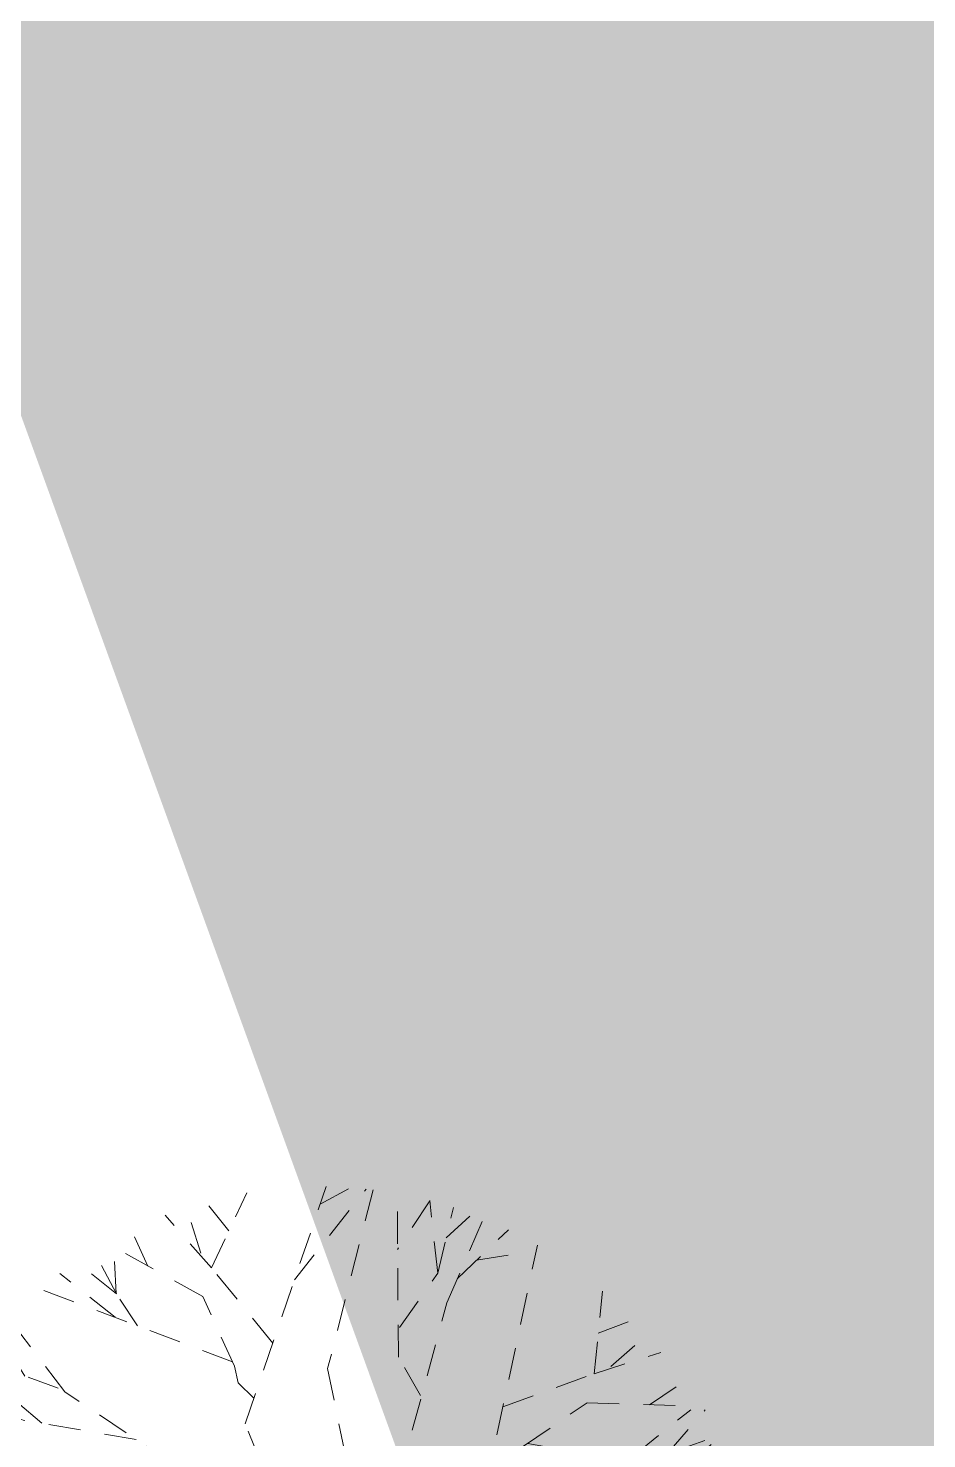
# Model space of a CAD drawing. Header units: inches. Extents: x 0 to 766, y -245 to 236.
# Drawn here: x 242.93 to 246.61, y 115.71 to 121.49 of the extents above; entities that cross this region are included whole.
import ezdxf

# ---------------------------------------------------------------- set-up
doc = ezdxf.new("R2010")
doc.units = ezdxf.units.IN
doc.header["$MEASUREMENT"] = 0
doc.linetypes.add('HIDDEN', pattern=[0.375, 0.25, -0.125])
doc.linetypes.add('HIDDEN2', pattern=[0.1875, 0.125, -0.0625])
doc.layers.add('A-JARDIN', color=251, linetype='Continuous', lineweight=9)
doc.layers.add('A-PROYECCIONES', color=251, linetype='HIDDEN', lineweight=9)

# ---------------------------------------------------------------- blocks, each defined once
blk = doc.blocks.new('pl_01')
at = {"layer": 'A-PROYECCIONES', "color": 8, "linetype": 'HIDDEN2', "ltscale": 0.3}
for p, q in [((-0.00933064142401463, 0.4339573252559603), (-0.07629614342999957, 0.5042073202916981)), ((-0.04222507114798191, 0.4684646112120845), (-0.02752374222001208, 0.5091026070779208)), ((-0.00933064142401463, 0.4339573252559603), (0.02254389391805489, 0.5092046996398949)), ((-0.00299265267597093, 0.4541108094897481), (-0.003720706704029908, 0.5097698180641146)), ((0.06034804775998737, 0.4593845606218565), (0.06560942403604031, 0.5053086824761976)), ((0.1041756627600421, 0.3033427826519528), (0.1078314014699799, 0.4978249883099579)), ((0.01086306109198176, 0.2486758250340699), (-0.1667542783139879, 0.4819985787239602)), ((0.01089812318400618, 0.4055704368297484), (0.08056959370202321, 0.4813922107800863)), ((0.1454540574241037, 0.4846818599996823), (0.1065310103520005, 0.4286619181261813)), ((0.1527459413220527, 0.3996604118517553), (0.1451653107840229, 0.4880540082599509)), ((0.1527459413220527, 0.3996604118517553), (0.1735934487300028, 0.478512994284074)), ((-0.2059609158359876, 0.3501970811817046), (-0.2261308998779441, 0.4634744505299295)), ((-0.1914431472719684, 0.4110081548039943), (-0.1926826953480258, 0.4722286299120242)), ((-0.1623333610079385, 0.3843826208817518), (-0.1797664393980085, 0.4684646112118571)), ((0.1623859541460888, 0.3650077213380882), (0.2086916340600169, 0.4640457563821201)), ((-0.1622395183500203, 0.3623223775857696), (-0.2206993693320101, 0.4597815872518822)), ((0.1753548032340291, 0.3927459610622464), (0.2379138252659914, 0.4495383001983555)), ((-0.2028342022199467, 0.3418079600521651), (-0.2842287863219894, 0.4286021063219323)), ((-0.2132600183999784, 0.3911887916819978), (-0.2686416239519644, 0.4389949228859678)), ((-0.04949736152400419, 0.3279666836160686), (-0.00933064142401463, 0.4339573252559603)), ((0.1983359420639204, 0.4136089370397258), (0.2568401362800046, 0.4215659694477836)), ((0.2404073587500193, 0.3446211773159575), (0.2735482543560011, 0.4238377867616236)), ((0.2740587171659854, 0.3652098439858946), (0.2858973294059979, 0.4202067977637398)), ((-0.3036160607219927, 0.2608269023883167), (-0.3094755550380341, 0.4051527854398955)), ((0.00126945397801137, 0.3162353201280439), (0.01089812318400618, 0.4055704368297484)), ((0.001891290491983, 0.3220050967379393), (0.094769740961965, 0.3975546238561947)), ((0.1063680747479907, 0.3376706331955575), (0.1527459413220527, 0.3996604118517553)), ((0.2361101900040126, 0.3229827103618845), (0.3085649718840386, 0.4036059284399016)), ((0.2767182799678949, 0.3027467270878788), (0.3139676277660328, 0.3993551654039038)), ((-0.3075811708320089, 0.3584975158437373), (-0.3375118225439451, 0.3819746801518704)), ((-0.1617661801079748, 0.2505444282899134), (-0.1623333610079385, 0.3843826208817518)), ((-0.3475560806639919, 0.3008327493596425), (-0.3505600769578905, 0.3699556012620633)), ((0.09918550207800081, 0.1538060539862727), (0.1623859541460888, 0.3650077213380882)), ((0.2916970119179041, 0.3415955250236493), (0.3452141391659893, 0.372259386954056)), ((0.2720508967800583, 0.2951073159838415), (0.3594844106099799, 0.3582830183402166)), ((-0.2714558724539984, 0.2315469618536099), (-0.3843991206900341, 0.3343768590241325)), ((-0.08625790250999898, 0.08274653711964675), (-0.2028342022199467, 0.3418079600521651)), ((0.2143397245861252, 0.2133445799161109), (0.2404073587500193, 0.3446211773159575)), ((0.003491771868027627, 0.2967201722162827), (0.00126945397801137, 0.3162353201280439)), ((0.3020753911499696, 0.09841413605386151), (0.3929377713300255, 0.3206139566759703)), ((-0.008186998481960472, 0.2736998463419695), (0.003491771868027627, 0.2967201722162827)), ((0.1040921324819806, 0.3027611644199624), (0.1041756627600421, 0.3033427826519528)), ((0.1288428757200109, 0.2576094398282294), (0.1040921324819806, 0.3027611644199624)), ((0.3576281822099645, 0.2342653052219248), (0.4106276279820236, 0.2972161976938423)), ((0.1082315218139911, 0.06301689170391), (0.2720508967800583, 0.2951073159838415)), ((0.3848291469359992, 0.2316841165079495), (0.4238429429519783, 0.2776938311158119)), ((-0.404823820518061, 0.1987834993558408), (-0.4127808529260051, 0.2572866623336267)), ((-2.273736754432321e-13, -4.547473508864641e-13), (0.01086306109198176, 0.2486758250340699)), ((0.3848291469359992, 0.2316841165079495), (0.4363518598919995, 0.2571990071039636)), ((-0.3839608445399563, 0.1758023605261769), (-0.446351774777952, 0.2445281857981172)), ((-0.1368298140299657, 0.195129823121988), (-0.2714558724539984, 0.2315469618536099)), ((0.3469569313859893, 0.2081687963939203), (0.3848291469359992, 0.2316841165079495)), ((0.3852509232780221, 0.2321811732238075), (0.4490453684339855, 0.2338528100219719)), ((0.3794223661019487, 0.1313044408259429), (0.4317391323180573, 0.2199940025398064)), ((-0.4321712210399937, 0.1641112153199629), (-0.4662391996079691, 0.2033982894056408)), ((-0.3562236360539828, 0.1628335114380661), (-0.4622668708320248, 0.2124144032397908)), ((0.4165541527680148, 0.1942522395836477), (0.4592102813999759, 0.2127299620681242)), ((-0.3908752953300336, 0.1531934986137458), (-0.477064104893941, 0.1759797334618725)), ((0.4124611691459563, 0.1201928513760322), (0.4753378124819392, 0.1726581158638965)), ((-0.3908752953300336, 0.1531934986137458), (-0.4871671435799385, 0.1449353447098929)), ((-0.3288855166740063, 0.1068146008019539), (-0.3908752953300336, 0.1531934986137458)), ((-0.1450219687019967, 0.09963202813196403), (-0.3562236360539828, 0.1628335114380661)), ((0.08985382941602893, 0.1412981682840382), (0.09918550207800081, 0.1538060539862727)), ((-0.4758977747159747, 0.1459016147157399), (-0.419877832842019, 0.1069785676438642)), ((0.06177631239006587, 0.119621545524069), (0.08985382941602893, 0.1412981682840382)), ((0.4299055911540108, 0.1321108689419361), (0.4834691241119913, 0.1476072823677441)), ((-0.2488243233059393, 0.1292904330121019), (-0.2939770791360843, 0.1045386585360575)), ((0.03271190059803075, 0.071955662687742), (0.06177631239006587, 0.119621545524069)), ((0.2967356407859825, 0.096143349977865), (0.3794223661019487, 0.1313044408259429)), ((0.3227063385780298, 0.0509720318636937), (0.4124611691459563, 0.1201928513760322)), ((0.4124611691459563, 0.1201928513760322), (0.4990480365780172, 0.07656014035796943)), ((0.4550347987380405, 0.09873897602369652), (0.4896864580140914, 0.1246364559181075)), ((-0.294558697367961, 0.1046232200517352), (-0.4963018497840039, 0.1084150821779986)), ((-0.2939770791360843, 0.1045386585360575), (-0.294558697367961, 0.1046232200517352)), ((-0.1325130517619755, 0.09030138670800625), (-0.1450219687019967, 0.09963202813196403)), ((-0.3847291168499396, 0.05461333324205953), (-0.4992841900800613, 0.0931094477816714)), ((-0.1108364290020063, 0.06222283844363119), (-0.1325130517619755, 0.09030138670800625)), ((-2.273736754432321e-13, -4.547473508864641e-13), (-0.08625790250999898, 0.08274653711964675)), ((-2.273736754432321e-13, -4.547473508864641e-13), (0.2293019567280226, 0.08570000275176426)), ((0.2293019567280226, 0.08570000275176426), (0.5038618555619792, -0.01638121562996275)), ((0.2587809261960956, 0.07474000528782199), (0.2774164280940568, 0.09260104744794262)), ((0.2774164280940568, 0.09260104744794262), (0.2967356407859825, 0.096143349977865)), ((-0.433970731349973, 0.04354814950170294), (-0.5022129059999543, 0.07481116070994176)), ((-2.273736754432321e-13, -4.547473508864641e-13), (0.03271190059803075, 0.071955662687742)), ((-0.3936586066920427, 0.05396571577807663), (-0.5067647905319745, 0.02473630590566245)), ((-0.2846536563779978, 0.05523929470814437), (-0.4065934249260295, 7.012418404883647e-05)), ((-0.1006529537519896, 0.05639015631595612), (-0.3847291168499396, 0.05461333324205953)), ((-0.06317157740403445, 0.03315945788995123), (-0.1108364290020063, 0.06222283844363119)), ((-2.273736754432321e-13, -4.547473508864641e-13), (0.1082315218139911, 0.06301689170391)), ((-2.273736754432321e-13, -4.547473508864641e-13), (-0.06317157740403445, 0.03315945788995123)), ((-0.3864945963059654, 0.009163580867834753), (-0.5068483208100361, 0.02260164324616198)), ((-0.1457252730180016, 0.02767327173000922), (-0.1959073765740413, 0.01057843940361636)), ((-2.273736754432321e-13, -4.547473508864641e-13), (-0.1457252730180016, 0.02767327173000922)), ((0.3958757683919885, 0.02376694218605735), (0.4998297149820132, -0.06286014352804159)), ((-0.4429167209999605, 0.01546341380981175), (-0.5069256636599562, -0.01227070096206262)), ((-0.4065934249260295, 7.012418404883647e-05), (-0.5064781063679789, -0.02275632894634327)), ((-0.1959073765740413, 0.01057843940361636), (-0.2625861944160306, -0.0288767264762555)), ((-2.273736754432321e-13, -4.547473508864641e-13), (-0.1211869648080324, -0.02853435545989669)), ((-2.273736754432321e-13, -4.547473508864641e-13), (-0.02437434136800221, -0.06272402011200029)), ((-2.273736754432321e-13, -4.547473508864641e-13), (0.07150810539599206, -0.0239267840759112)), ((-2.273736754432321e-13, -4.547473508864641e-13), (0.002329566641947167, -0.111590263979906)), ((-2.273736754432321e-13, -4.547473508864641e-13), (0.1443908510460119, -0.1925424469802692)), ((0.2912154237720301, -0.01241198056823123), (0.166597530137949, -0.03440313091800817)), ((0.4986695722320178, -0.07104198581987475), (0.2912154237720301, -0.01241198056823123)), ((0.4837124962800203, -0.008890302798135963), (0.5018705349839934, -0.04520638020585466)), ((-0.4029366549779638, -0.03154866413410673), (-0.4711107679199813, -0.03752984453399222)), ((-0.3197322481859146, -0.03526421464835039), (-0.4029366549779638, -0.03154866413410673)), ((-0.2625861944160306, -0.0288767264762555), (-0.3193032531780204, -0.07610742687597849)), ((-0.1211869648080324, -0.02853435545989669), (-0.2417159997719978, -0.1241476491061348)), ((-0.1211869648080324, -0.02853435545989669), (-0.185162907851975, -0.1738976639401244)), ((0.07150810539599206, -0.0239267840759112), (0.119173988231978, -0.05299119586834422)), ((-0.4711107679199813, -0.03752984453399222), (-0.5039732292659664, -0.05289322825797171)), ((-0.2731048220159664, -0.0376360620482501), (-0.3197322481859146, -0.03526421464835039)), ((0.166597530137949, -0.03440313091800817), (0.119173988231978, -0.05299119586834422)), ((-0.02437434136800221, -0.06272402011200029), (-0.05343875315998048, -0.1103899029480999)), ((0.119173988231978, -0.05299119586834422), (0.1408506109920609, -0.08106974413226453)), ((-0.4457103447419968, -0.09188227456183995), (-0.5021304069599637, -0.06730581054603135)), ((-0.3193032531780204, -0.07610742687597849), (-0.3684314314979815, -0.1091926356300519)), ((0.1408506109920609, -0.08106974413226453), (0.1533595279320252, -0.09040038555622232)), ((-0.4457103447419968, -0.09188227456183995), (-0.4966823766060315, -0.09850488499796484)), ((-0.4110669353700018, -0.08778413474988156), (-0.4457103447419968, -0.09188227456183995)), ((-0.3684314314979815, -0.1091926356300519), (-0.4110669353700018, -0.08778413474988156)), ((0.1533595279320252, -0.09040038555622232), (0.3645601640459972, -0.1536008376240261)), ((0.2571618825359678, -0.1200587904359054), (0.3023136071280419, -0.09530701596008839)), ((0.3023136071280419, -0.09530701596008839), (0.3028952253600323, -0.09539157747599347)), ((0.3028952253600323, -0.09539157747599347), (0.4936701304080202, -0.09897719200239408)), ((0.337223075903978, -0.09758295822598484), (0.3992128545600053, -0.1439618560382314)), ((0.4842353339460033, -0.1366699721397708), (0.4282143608339766, -0.09774692506789506)), ((-0.3684314314979815, -0.1091926356300519), (-0.4145318950500041, -0.121334431842115)), ((-0.05343875315998048, -0.1103899029480999), (-0.08151627018605723, -0.1320654944702255)), ((0.002329566641947167, -0.111590263979906), (-0.04420814182196864, -0.2724747355978252)), ((0.002329566641947167, -0.111590263979906), (0.1214158996440347, -0.3695059814938304)), ((0.002329566641947167, -0.111590263979906), (0.04610252602799392, -0.3666989516580088)), ((-0.4145318950500041, -0.121334431842115), (-0.491456062422003, -0.1211209655759831)), ((-0.445843374443939, -0.1215582104880468), (-0.4828596624540751, -0.1509288999659475)), ((-0.2417159997719978, -0.1241476491061348), (-0.3543509078460261, -0.155573595918213)), ((-0.2417159997719978, -0.1241476491061348), (-0.2653406311139292, -0.1670564310479676)), ((-0.0908479428480291, -0.1445744114100762), (-0.1540483949160034, -0.3557760787621191)), ((-0.08151627018605723, -0.1320654944702255), (-0.0908479428480291, -0.1445744114100762)), ((0.3992128545600053, -0.1439618560382314), (0.4843054581299953, -0.1366637847122547)), ((0.3992128545600053, -0.1439618560382314), (0.475494560658035, -0.1641287463660319)), ((-0.3543509078460261, -0.155573595918213), (-0.4300520269499657, -0.2644166418660916)), ((0.3645601640459972, -0.1536008376240261), (0.4617141272639174, -0.19902584028614)), ((0.4405087802700223, -0.1548795727439938), (0.4673003435100327, -0.1857754632237629)), ((-0.2653406311139292, -0.1670564310479676), (-0.2831975483219935, -0.2234692746001201)), ((-0.185162907851975, -0.1738976639401244), (-0.241538626836018, -0.3146193701820721)), ((-0.185162907851975, -0.1738976639401244), (-0.185162907851975, -0.1738976639401244)), ((0.392298403769928, -0.1665707179504352), (0.4479584435820243, -0.227881942002341)), ((0.1443908510460119, -0.1925424469802692), (0.4291651622700101, -0.2611527735964501)), ((0.413161379747919, -0.1895518567803265), (0.4211184121560905, -0.2480550197581124)), ((0.1749660265080024, -0.1999085800141529), (0.1804532439060154, -0.2251316302563282)), ((-0.3977835586919696, -0.2180212442460743), (-0.3968337884939501, -0.3112998150600106)), ((-0.2831975483219935, -0.2234692746001201), (-0.3130797318480063, -0.2959611810483693)), ((-0.2061836632439622, -0.2263691158561869), (-0.2530173370139437, -0.2694068025482466)), ((0.1804532439060154, -0.2251316302563282), (0.19450386165596, -0.2388563767976848)), ((0.2412705049559918, -0.215883487872361), (0.2770823069820949, -0.3234230489877064)), ((0.1976656373640253, -0.2437227889201949), (0.1733861698920123, -0.3609590809503516)), ((0.19450386165596, -0.2388563767976848), (0.243469104372025, -0.3141955313642484)), ((-0.1205053164899823, -0.2483777972518055), (-0.09575457325195202, -0.2935295218442207)), ((-0.3971782219859961, -0.277445302758224), (-0.4109421555720019, -0.2927499059160255)), ((-0.2530173370139437, -0.2694068025482466), (-0.2725634220659572, -0.3087475010099752)), ((-0.04420814182196864, -0.2724747355978252), (-0.05619628357197826, -0.3649747217223194)), ((0.07946410656597891, -0.278646695028101), (0.1801180915559826, -0.366859824786161)), ((-0.3130797318480063, -0.2959611810483693), (-0.3412933722899538, -0.3704908137840448)), ((-0.09583913476797079, -0.2941111400757563), (-0.09955881023404345, -0.4920820238878605)), ((-0.09575457325195202, -0.2935295218442207), (-0.09583913476797079, -0.2941111400757563)), ((-0.2725634220659572, -0.3087475010099752), (-0.2929644034200578, -0.3293567924404215)), ((-0.2725634220659572, -0.3087475010099752), (-0.2819641876740206, -0.416765556557948)), ((-0.2929644034200578, -0.3293567924404215), (-0.3164291928719649, -0.3916301615463453)), ((-0.241538626836018, -0.3146193701820721), (-0.2792004698339383, -0.4185939415322082)), ((-0.09803051551796216, -0.3284389906200431), (-0.1444094133300382, -0.3904287692760136)), ((0.243469104372025, -0.3141955313642484), (0.2373518005559845, -0.4169831477761363)), ((0.2770823069820949, -0.3234230489877064), (0.3732782500979397, -0.3355710326279677)), ((0.2770823069820949, -0.3234230489877064), (0.2999520721081126, -0.4020559777259223)), ((0.3243810690900091, -0.3293959794841612), (0.3386688715800119, -0.3702278480936911)), ((0.2849001222598986, -0.3430506018419237), (0.3206851120979763, -0.385813979226441)), ((-0.334111830857978, -0.351521190774065), (-0.3504373596359756, -0.3619851627599928)), ((-0.1540483949160034, -0.3557760787621191), (-0.2027362346099721, -0.4599084295259672)), ((0.1635275346120011, -0.3523193689859454), (0.2005386664320667, -0.4658597040240693)), ((-0.3099127999500411, -0.3743373315239751), (-0.306112687920006, -0.3996263809979155)), ((-0.05619628357197826, -0.3649747217223194), (-0.06592704534000404, -0.497562022620059)), ((-0.05619628357197826, -0.3649747217223194), (-0.02599338502795945, -0.5010929815321106)), ((0.04610252602799392, -0.3666989516580088), (0.02335754070003304, -0.501078544200027)), ((0.1214158996440347, -0.3695059814938304), (0.1335453210000423, -0.4878745728483409)), ((0.1256986310580146, -0.3773691712437994), (0.1979739775259759, -0.4668940357380507)), ((0.1801180915559826, -0.366859824786161), (0.2321522985600382, -0.435169029906092)), ((-0.2655994718519423, -0.3810445034757777), (-0.2607990589619931, -0.4301293697997153)), ((-0.1670172440040005, -0.3835143184860499), (-0.2345128023420102, -0.4447873867322869)), ((-0.1444094133300382, -0.3904287692760136), (-0.1665026562420167, -0.473998234319879)), ((-0.1444094133300382, -0.3904287692760136), (-0.1364400060660387, -0.4833412506002333)), ((0.2391275923919807, -0.3871494324359901), (0.2641990506479033, -0.4262952269161815)), ((-0.1899983828340055, -0.4043772944644388), (-0.248502577049976, -0.4123343268722692)), ((0.03960572662805362, -0.4050836924939176), (0.08300331538202954, -0.4945858697524272)), ((0.1518528892140125, -0.4097655130142357), (0.151629110567967, -0.4779612819540944)), ((0.1811225173679532, -0.4062974596199638), (0.2316387420358978, -0.4520194588260438)), ((-0.1371175294319187, -0.4754502174243953), (-0.09819345112197198, -0.4194302755504395)), ((-0.1553260987980138, -0.431723663747789), (-0.1927012576319953, -0.4641334116120106)), ((0.06318704597390479, -0.4537158453358643), (0.05148249467401911, -0.4989098506862319)), ((-0.06345516785398786, -0.463107329802142), (-0.06337163757609687, -0.4625257115701515)), ((-0.06337163757609687, -0.4625257115701515), (-0.04791750490801405, -0.4995492182458747))]:
    blk.add_line(p, q, dxfattribs=at)

msp = doc.modelspace()

# ---------------------------------------------------------------- hatches: boundary and pattern name
at = {"layer": 'A-JARDIN'}
h = msp.add_hatch(dxfattribs=at)
h.set_pattern_fill('AR-SAND', color=251, scale=0.005, angle=215)
h.set_pattern_definition([(252.5, (224.7641944979498, 71.68061551552734), (0.1469112948203549, -0.1958632256862088), [0, -0.19304, 0, -0.2159, 0, -0.206375]), (222.5, (224.7641944979498, 71.68061551552734), (0.02146303516649123, -0.4225123546636738), [0, -0.10414, 0, -0.17399, 0, -0.06667500000000001]), (182.5, (224.8921542387927, 71.77021389089992), (-0.3235593409169935, -0.227435928835707), [0, -0.0635, 0, -0.2286, 0, -0.29845]), (172.5, (224.8921542387927, 71.77021389089992), (-0.2488009110903542, -0.3102854999200086), [0, -0.03175, 0, -0.14986, 0, -0.17145])])
edge = h.paths.add_edge_path()
edge.add_arc((225.6879002641892, 123.3335698759975), 1.002146658241305, 257.4460299640672, 366.6326294050357)
edge.add_spline(control_points=[(231.2466494466591, 136.2993001053902), (230.9591041243641, 136.2250012774812), (230.6797355579276, 136.1215556246089), (229.9129465459212, 135.7455524849566), (229.4670531478425, 135.4095382532897), (228.6980060788867, 134.6328291409509), (228.3721456226142, 134.1920316238748), (227.8113876408554, 133.2359534204798), (227.5760997863492, 132.7197153634252), (226.9675558980909, 131.0385636380734), (226.7113627121091, 129.7640265879082), (226.4641705319757, 127.0286333692121), (226.4758844817645, 125.568590777074), (226.6351630469965, 123.8771913471492), (226.6579394221719, 123.663304786277), (226.6833397042303, 123.4493206702965)], knot_values=[3.178988399227746, 3.178988399227746, 3.178988399227746, 3.178988399227746, 3.27264474534757, 3.27264474534757, 3.451258533299967, 3.451258533299967, 3.629872321252364, 3.629872321252364, 3.808486109204761, 3.808486109204761, 4.176816059395009, 4.176816059395009, 4.545146009585258, 4.545146009585258, 4.598367518391226, 4.598367518391226, 4.598367518391226, 4.598367518391226], degree=3, periodic=0)
edge.add_line((227.515378732782, 144.155646893275), (222.7705222890602, 122.9596663295152))
edge.add_line((222.7705222890602, 122.9596663295152), (225.4700745225657, 122.3553828420909))
edge.add_line((237.0326780342677, 136.0598947313475), (237.248083948298, 137.0308641279908))
edge.add_arc((237.0517782714981, 147.9595150212618), 10.93041381951005, 241.9587497731338, 271.0290636464855, ccw=False)
edge.add_line((231.9133128974011, 138.3122293996485), (232.1964717185131, 138.1244385084929))
edge.add_line((232.1964717185131, 138.1244385084929), (232.3979781340406, 137.861538208169))
edge.add_line((232.3979781340406, 137.861538208169), (232.5063023821515, 137.5519653065922))
edge.add_line((232.5063023821515, 137.5519653065922), (232.5099147009844, 137.2241566135409))
edge.add_line((232.5099147009844, 137.2241566135409), (232.3972853287653, 136.9065489387932))
edge.add_line((232.3972853287653, 136.9065489387932), (232.1568845034583, 136.627579088402))
edge.add_line((232.1568845034583, 136.627579088402), (231.7771824634058, 136.4156838749396))
edge.add_line((231.7771824634058, 136.4156838749396), (231.6699464528303, 136.4118425688567))
edge.add_line((231.6699464528303, 136.4118425688567), (231.3560908607562, 136.325824191873))
edge.add_line((231.3560908607562, 136.325824191873), (230.9961608123506, 136.2265572138922))
edge.add_spline(control_points=[(242.335392128962, 115.711400345047), (242.4972075047501, 116.4642880811217), (242.6101641862135, 117.244457290587), (242.8343337629287, 119.8062117957371), (242.7804862959258, 121.6727872975962), (242.3015829674498, 125.4022095129686), (241.8761861856567, 127.2613408612879), (240.8451584959059, 130.2857026449265), (240.3143472674076, 131.5070206197771), (239.2291498015059, 133.4438550342666), (238.7178828295384, 134.2092209505709), (237.783157242515, 135.3329146244424), (237.4002201774222, 135.7349236841174), (236.982852323674, 136.1042910861643)], knot_values=[0.8406520218730379, 0.8406520218730379, 0.8406520218730379, 0.8406520218730379, 1.040299333781935, 1.040299333781935, 1.478077922924497, 1.478077922924497, 1.915856512067059, 1.915856512067059, 2.242318769656856, 2.242318769656856, 2.484008472098275, 2.484008472098275, 2.63345040619262, 2.63345040619262, 2.63345040619262, 2.63345040619262], degree=3, periodic=0)
edge.add_arc((244.6264686568413, 115.0296093077259), 2.390370405447812, 163.4277606520959, 242.6530385894294)
edge.add_arc((236.9995836453984, 146.8800651161792), 9.867755442743283, 196.0271605298693, 288.2615441978883)
edge.add_line((240.09169562792, 137.5092892163294), (249.3412522330711, 115.3263536431687))
edge.add_line((249.3412522330711, 115.3263536431687), (245.2035464950552, 113.5643105693953))

# ---------------------------------------------------------------- block references
at = {"color": 251, "xscale": 3.504989175337804, "yscale": 3.504989175337804, "zscale": 3.504989175337804, "rotation": 91.49999999999987}
msp.add_blockref('pl_01', (244.1401089474332, 114.9773050249415, -2.710756627989497e-06), dxfattribs=at)

doc.saveas('drawing.dxf')
